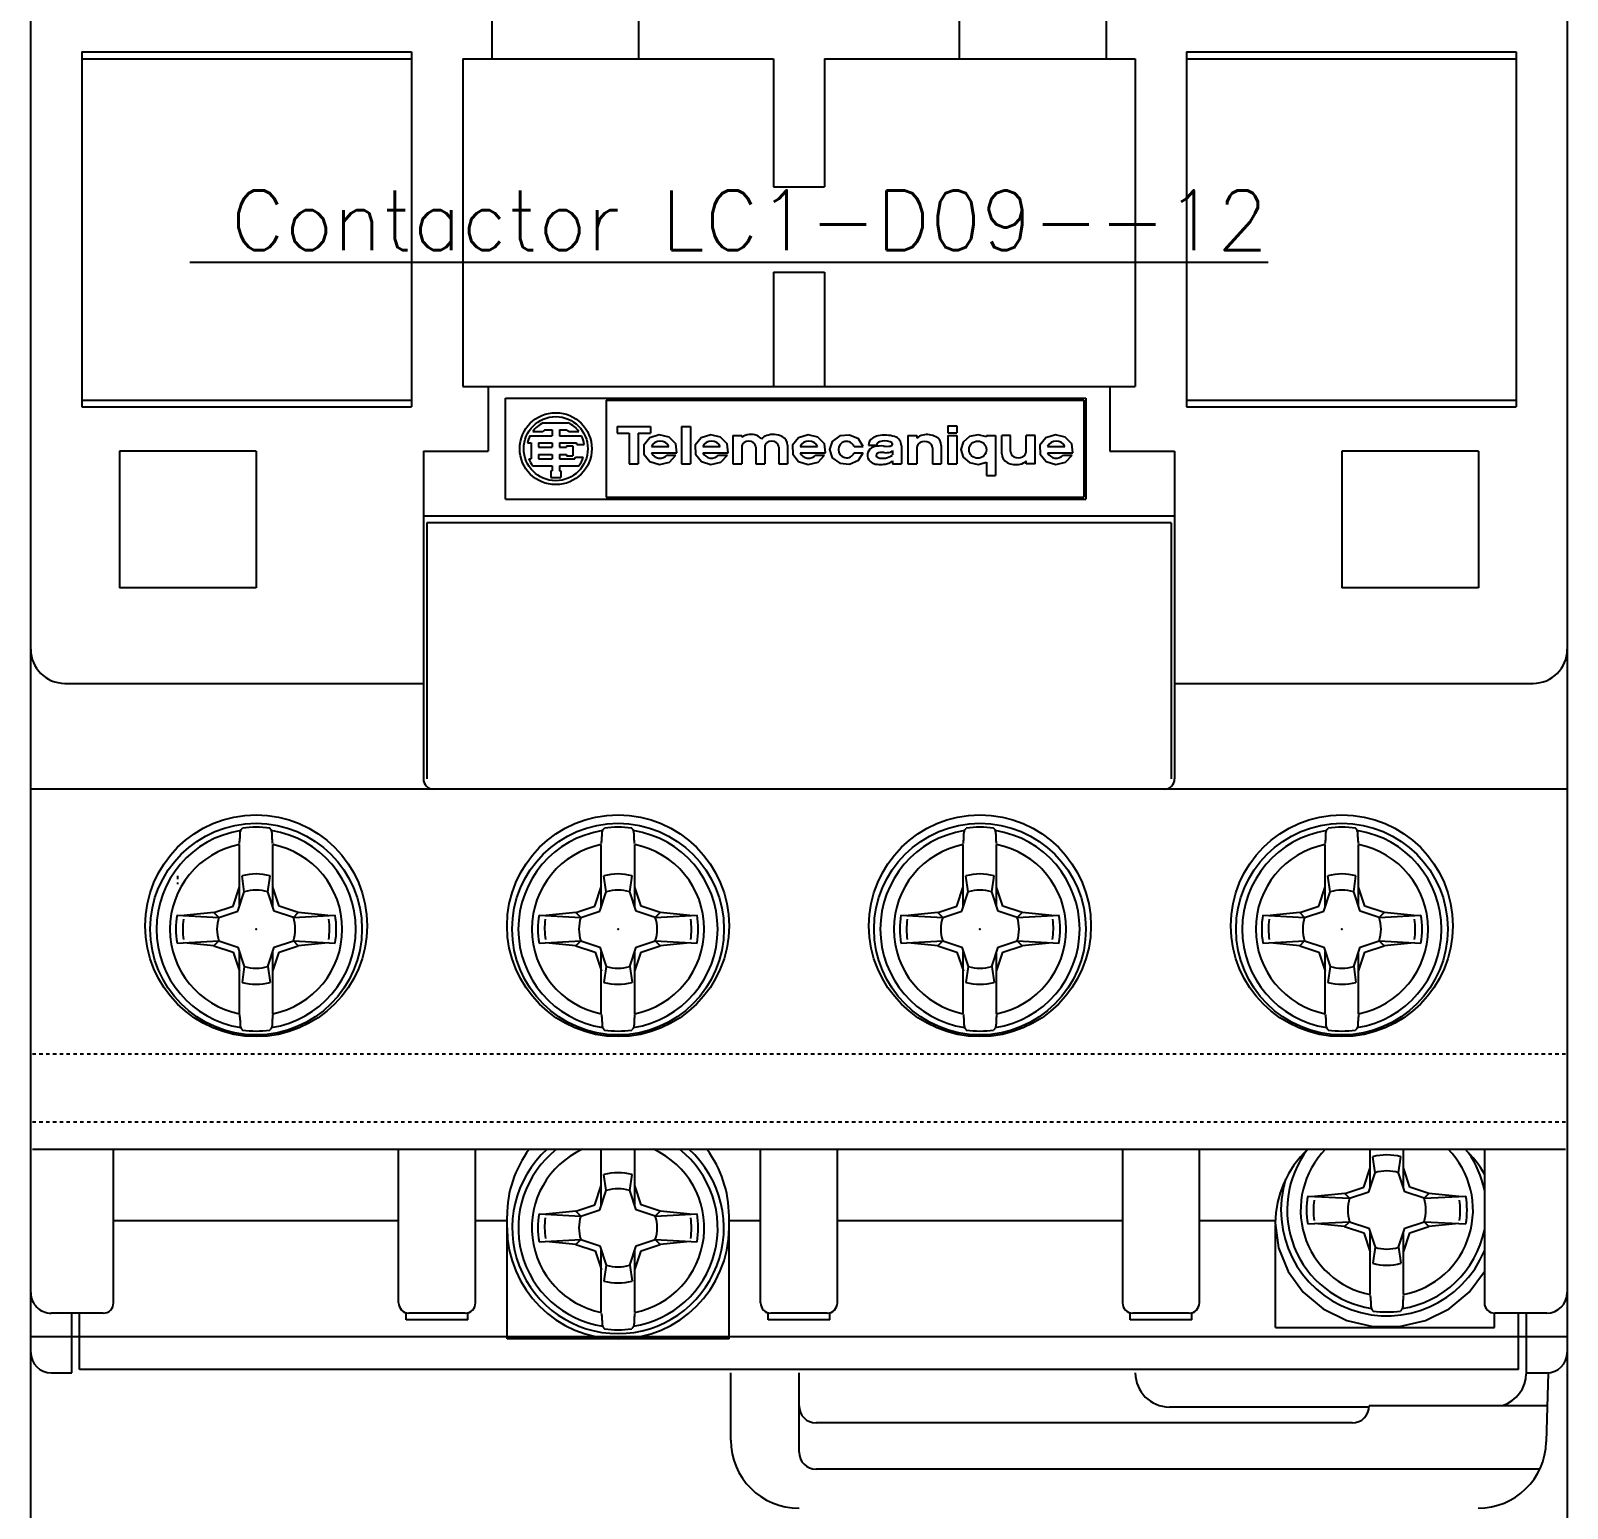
# Model space of a CAD drawing. Extents: x 0 to 45, y 0 to 119.
# Drawn here: x 0 to 45, y 44.98 to 88.26 of the extents above; entities that cross this region are included whole.
import ezdxf

# ---------------------------------------------------------------- set-up
doc = ezdxf.new("R2010")
doc.units = 0
doc.linetypes.add('CADRA_NC', pattern=[0.266568, 0.022214, -0.066642, 0.022214, -0.066642, 0.022214, -0.066642])
for name, color, linetype in [('ALPHA', 255, 'CONTINUOUS'), ('HACHURES', 9, 'CONTINUOUS'), ('TEXT', 6, 'CONTINUOUS')]:
    doc.layers.add(name, color=color, linetype=linetype)
doc.styles.add('ROMANS', font='romans', dxfattribs={"height": 20})

# ---------------------------------------------------------------- blocks, each defined once
blk = doc.blocks.new('ƯETYWETYWETYE2WT')
at = {"linetype": 'ByBlock', "lineweight": -2}
blk.add_lwpolyline([(161201.172, 61633.322), (161246.172, 61633.322), (161246.172, 61583.315), (161201.172, 61583.315)], close=True, dxfattribs=at)
at = {"layer": 'ALPHA'}
for p, q in [((161201.172, 61632.859), (161201.172, 61701.959)), ((161246.172, 61701.959), (161246.172, 61632.859)), ((161214.672, 61681.259), (161214.672, 61670.759)), ((161218.972, 61681.259), (161218.972, 61670.759)), ((161228.372, 61670.759), (161228.372, 61681.259)), ((161232.672, 61681.259), (161232.672, 61670.759)), ((161202.672, 61670.959), (161212.322, 61670.959)), ((161202.672, 61670.959), (161202.672, 61660.559)), ((161202.672, 61670.759), (161212.322, 61670.759)), ((161212.322, 61670.959), (161212.322, 61660.559)), ((161213.822, 61670.759), (161222.922, 61670.759)), ((161213.822, 61670.759), (161213.822, 61661.159)), ((161222.922, 61670.759), (161222.922, 61667.009)), ((161224.422, 61670.759), (161233.522, 61670.759)), ((161224.422, 61670.759), (161224.422, 61667.009)), ((161233.522, 61670.759), (161233.522, 61661.159)), ((161235.022, 61670.959), (161244.672, 61670.959)), ((161235.022, 61670.959), (161235.022, 61660.559)), ((161235.022, 61670.759), (161244.672, 61670.759)), ((161244.672, 61670.959), (161244.672, 61660.559)), ((161222.922, 61667.009), (161224.422, 61667.009)), ((161222.922, 61664.509), (161224.422, 61664.509)), ((161222.922, 61664.509), (161222.922, 61661.159)), ((161224.422, 61664.509), (161224.422, 61661.159)), ((161213.822, 61661.159), (161233.522, 61661.159)), ((161214.572, 61661.159), (161214.572, 61659.259)), ((161215.072, 61657.859), (161215.072, 61660.809)), ((161215.072, 61660.809), (161232.072, 61660.809)), ((161232.072, 61660.809), (161232.072, 61657.859)), ((161232.772, 61661.159), (161232.772, 61659.259)), ((161202.672, 61660.759), (161212.322, 61660.759)), ((161202.672, 61660.559), (161212.322, 61660.559)), ((161218.023, 61660.755), (161218.023, 61657.913)), ((161218.023, 61660.755), (161232.018, 61660.755)), ((161232.018, 61660.755), (161232.018, 61657.913)), ((161235.022, 61660.759), (161244.672, 61660.759)), ((161235.022, 61660.559), (161244.672, 61660.559)), ((161216.18, 61660.093), (161216.915, 61660.093)), ((161218.344, 61659.982), (161218.344, 61659.784)), ((161218.344, 61659.982), (161219.32, 61659.982)), ((161219.32, 61659.982), (161219.32, 61659.784)), ((161220.228, 61659.982), (161220.49, 61659.982)), ((161220.228, 61659.982), (161220.228, 61658.893)), ((161220.49, 61659.982), (161220.49, 61658.893)), ((161228.029, 61660.001), (161228.291, 61660.001)), ((161228.029, 61660.001), (161228.029, 61659.799)), ((161228.291, 61660.001), (161228.291, 61659.799)), ((161215.722, 61659.503), (161215.831, 61659.503)), ((161215.795, 61659.713), (161216.442, 61659.713)), ((161215.831, 61659.503), (161215.831, 61659.039)), ((161215.873, 61659.84), (161216.168, 61659.84)), ((161216.042, 61659.503), (161216.442, 61659.503)), ((161216.042, 61659.503), (161216.042, 61659.376)), ((161216.232, 61659.882), (161216.442, 61659.882)), ((161216.442, 61659.882), (161216.442, 61659.713)), ((161216.442, 61659.503), (161216.442, 61659.376)), ((161216.653, 61659.882), (161216.863, 61659.882)), ((161216.653, 61659.882), (161216.653, 61659.713)), ((161216.653, 61659.713), (161217.3, 61659.713)), ((161216.653, 61659.503), (161216.653, 61659.376)), ((161216.653, 61659.503), (161217.157, 61659.503)), ((161216.927, 61659.84), (161217.222, 61659.84)), ((161217.167, 61659.461), (161217.381, 61659.461)), ((161218.344, 61659.784), (161218.701, 61659.784)), ((161218.701, 61659.784), (161218.701, 61658.893)), ((161218.963, 61659.784), (161219.32, 61659.784)), ((161218.963, 61659.784), (161218.963, 61658.893)), ((161221.734, 61659.72), (161221.995, 61659.72)), ((161221.734, 61659.72), (161221.734, 61658.893)), ((161221.995, 61659.72), (161221.995, 61659.669)), ((161226.863, 61659.72), (161227.124, 61659.72)), ((161226.863, 61659.72), (161226.863, 61658.893)), ((161227.124, 61659.72), (161227.124, 61659.638)), ((161228.029, 61659.799), (161228.291, 61659.799)), ((161228.029, 61659.72), (161228.291, 61659.72)), ((161228.029, 61659.72), (161228.029, 61658.893)), ((161228.291, 61659.72), (161228.291, 61658.893)), ((161229.163, 61659.72), (161229.425, 61659.72)), ((161229.163, 61659.72), (161229.163, 61659.678)), ((161229.425, 61659.72), (161229.425, 61658.544)), ((161229.87, 61659.72), (161229.608, 61659.72)), ((161229.608, 61659.184), (161229.608, 61659.72)), ((161229.87, 61659.25), (161229.87, 61659.72)), ((161230.584, 61659.72), (161230.322, 61659.72)), ((161230.322, 61659.25), (161230.322, 61659.72)), ((161230.584, 61658.893), (161230.584, 61659.72)), ((161203.772, 61659.259), (161203.772, 61655.259)), ((161207.772, 61659.259), (161203.772, 61659.259)), ((161207.772, 61659.259), (161207.772, 61655.259)), ((161212.672, 61659.259), (161214.572, 61659.259)), ((161212.672, 61659.259), (161212.672, 61649.659)), ((161215.758, 61659.039), (161215.831, 61659.039)), ((161216.042, 61659.376), (161216.442, 61659.376)), ((161216.042, 61659.165), (161216.042, 61659.039)), ((161216.042, 61659.165), (161216.442, 61659.165)), ((161216.042, 61659.039), (161216.442, 61659.039)), ((161216.442, 61659.165), (161216.442, 61659.039)), ((161216.653, 61659.376), (161216.864, 61659.376)), ((161216.653, 61659.165), (161216.864, 61659.165)), ((161216.653, 61659.165), (161216.653, 61659.039)), ((161216.653, 61659.039), (161217.107, 61659.039)), ((161216.864, 61659.418), (161217.053, 61659.418)), ((161216.864, 61659.418), (161216.864, 61659.376)), ((161216.864, 61659.165), (161216.864, 61659.123)), ((161216.864, 61659.123), (161217.053, 61659.123)), ((161217.053, 61659.418), (161217.053, 61659.123)), ((161217.127, 61659.081), (161217.352, 61659.081)), ((161219.353, 61659.399), (161219.859, 61659.399)), ((161219.353, 61659.215), (161220.093, 61659.215)), ((161219.813, 61659.144), (161220.068, 61659.144)), ((161220.858, 61659.399), (161221.365, 61659.399)), ((161220.858, 61659.215), (161221.599, 61659.215)), ((161221.319, 61659.144), (161221.574, 61659.144)), ((161221.995, 61659.376), (161221.995, 61658.893)), ((161222.405, 61659.376), (161222.405, 61658.893)), ((161222.667, 61659.376), (161222.667, 61658.893)), ((161223.077, 61659.376), (161223.077, 61658.893)), ((161223.339, 61659.433), (161223.339, 61658.893)), ((161223.707, 61659.399), (161224.214, 61659.399)), ((161223.707, 61659.215), (161224.448, 61659.215)), ((161224.168, 61659.144), (161224.423, 61659.144)), ((161225.285, 61659.4), (161225.55, 61659.4)), ((161225.285, 61659.213), (161225.55, 61659.213)), ((161225.71, 61659.437), (161225.94, 61659.437)), ((161226.41, 61659.284), (161226.41, 61659.149)), ((161226.672, 61659.417), (161226.672, 61658.893)), ((161227.124, 61659.363), (161227.124, 61658.893)), ((161227.577, 61659.363), (161227.577, 61658.893)), ((161227.838, 61659.43), (161227.838, 61658.893)), ((161230.953, 61659.399), (161231.459, 61659.399)), ((161230.953, 61659.215), (161231.693, 61659.215)), ((161231.414, 61659.144), (161231.668, 61659.144)), ((161232.772, 61659.259), (161234.672, 61659.259)), ((161234.672, 61659.259), (161234.672, 61649.659)), ((161243.572, 61659.259), (161239.572, 61659.259)), ((161239.572, 61659.259), (161239.572, 61655.259)), ((161243.572, 61659.259), (161243.572, 61655.259)), ((161215.873, 61658.828), (161216.442, 61658.828)), ((161216.4, 61658.681), (161216.4, 61658.491)), ((161216.4, 61658.681), (161216.442, 61658.681)), ((161216.442, 61658.828), (161216.442, 61658.681)), ((161216.653, 61658.828), (161216.653, 61658.681)), ((161216.653, 61658.828), (161217.222, 61658.828)), ((161216.653, 61658.681), (161216.695, 61658.681)), ((161216.695, 61658.681), (161216.695, 61658.491)), ((161218.701, 61658.893), (161218.963, 61658.893)), ((161220.228, 61658.893), (161220.49, 61658.893)), ((161221.734, 61658.893), (161221.995, 61658.893)), ((161222.405, 61658.893), (161222.667, 61658.893)), ((161223.077, 61658.893), (161223.339, 61658.893)), ((161226.41, 61658.976), (161226.41, 61658.893)), ((161226.41, 61658.893), (161226.672, 61658.893)), ((161226.863, 61658.893), (161227.124, 61658.893)), ((161227.577, 61658.893), (161227.838, 61658.893)), ((161228.029, 61658.893), (161228.291, 61658.893)), ((161229.163, 61658.935), (161229.163, 61658.544)), ((161229.163, 61658.544), (161229.425, 61658.544)), ((161230.322, 61658.893), (161230.322, 61658.975)), ((161230.584, 61658.893), (161230.322, 61658.893)), ((161216.4, 61658.491), (161216.695, 61658.491)), ((161215.072, 61657.859), (161232.072, 61657.859)), ((161218.023, 61657.913), (161232.018, 61657.913)), ((161234.672, 61657.359), (161212.672, 61657.359)), ((161212.772, 61657.159), (161212.772, 61649.659)), ((161234.572, 61657.159), (161212.772, 61657.159)), ((161234.572, 61657.159), (161234.572, 61649.659)), ((161207.772, 61655.259), (161203.772, 61655.259)), ((161243.572, 61655.259), (161239.572, 61655.259)), ((161202.172, 61652.459), (161212.672, 61652.459)), ((161234.672, 61652.459), (161245.172, 61652.459)), ((161246.172, 61649.359), (161201.172, 61649.359)), ((161207.283, 61645.914), (161207.283, 61647.736)), ((161208.26, 61645.918), (161208.26, 61647.736)), ((161217.883, 61645.914), (161217.883, 61647.736)), ((161218.86, 61645.918), (161218.86, 61647.736)), ((161228.483, 61645.914), (161228.483, 61647.736)), ((161229.46, 61645.918), (161229.46, 61647.736)), ((161239.083, 61645.914), (161239.083, 61647.736)), ((161240.06, 61645.918), (161240.06, 61647.736)), ((161207.097, 61645.929), (161207.283, 61646.495)), ((161207.427, 61646.351), (161207.361, 61646.821)), ((161208.117, 61646.351), (161208.184, 61646.821)), ((161208.445, 61645.932), (161208.26, 61646.493)), ((161217.697, 61645.929), (161217.883, 61646.495)), ((161218.027, 61646.351), (161217.961, 61646.821)), ((161218.717, 61646.351), (161218.784, 61646.821)), ((161219.046, 61645.932), (161218.86, 61646.493)), ((161228.297, 61645.929), (161228.483, 61646.495)), ((161228.627, 61646.351), (161228.561, 61646.821)), ((161229.317, 61646.351), (161229.384, 61646.821)), ((161229.646, 61645.932), (161229.46, 61646.493)), ((161238.897, 61645.929), (161239.083, 61646.495)), ((161239.227, 61646.351), (161239.161, 61646.821)), ((161239.917, 61646.351), (161239.984, 61646.821)), ((161240.245, 61645.932), (161240.06, 61646.493)), ((161207.242, 61645.789), (161207.427, 61646.351)), ((161208.303, 61645.789), (161208.117, 61646.351)), ((161217.842, 61645.789), (161218.027, 61646.351)), ((161218.903, 61645.789), (161218.717, 61646.351)), ((161228.442, 61645.789), (161228.627, 61646.351)), ((161229.503, 61645.789), (161229.317, 61646.351)), ((161239.042, 61645.789), (161239.227, 61646.351)), ((161240.103, 61645.789), (161239.917, 61646.351)), ((161205.458, 61645.668), (161206.681, 61645.604)), ((161206.539, 61645.745), (161205.66, 61645.657)), ((161206.539, 61645.745), (161207.097, 61645.929)), ((161206.681, 61645.604), (161206.539, 61645.745)), ((161206.681, 61645.604), (161207.242, 61645.789)), ((161208.864, 61645.604), (161208.303, 61645.789)), ((161209.007, 61645.747), (161208.445, 61645.932)), ((161208.864, 61645.604), (161209.007, 61645.747)), ((161208.864, 61645.604), (161210.087, 61645.668)), ((161209.885, 61645.657), (161209.006, 61645.745)), ((161216.058, 61645.668), (161217.281, 61645.604)), ((161217.139, 61645.745), (161216.26, 61645.657)), ((161217.139, 61645.745), (161217.697, 61645.929)), ((161217.281, 61645.604), (161217.139, 61645.745)), ((161217.281, 61645.604), (161217.842, 61645.789)), ((161219.464, 61645.604), (161218.903, 61645.789)), ((161219.607, 61645.747), (161219.046, 61645.932)), ((161219.464, 61645.604), (161219.607, 61645.747)), ((161219.464, 61645.604), (161220.687, 61645.668)), ((161220.485, 61645.657), (161219.606, 61645.745)), ((161226.658, 61645.668), (161227.881, 61645.604)), ((161227.739, 61645.745), (161226.86, 61645.657)), ((161227.739, 61645.745), (161228.297, 61645.929)), ((161227.881, 61645.604), (161227.739, 61645.745)), ((161227.881, 61645.604), (161228.442, 61645.789)), ((161230.064, 61645.604), (161229.503, 61645.789)), ((161230.207, 61645.747), (161229.646, 61645.932)), ((161230.064, 61645.604), (161230.207, 61645.747)), ((161230.064, 61645.604), (161231.287, 61645.668)), ((161231.085, 61645.657), (161230.206, 61645.745)), ((161237.258, 61645.668), (161238.481, 61645.604)), ((161238.339, 61645.745), (161237.46, 61645.657)), ((161238.339, 61645.745), (161238.897, 61645.929)), ((161238.481, 61645.604), (161238.339, 61645.745)), ((161238.481, 61645.604), (161239.042, 61645.789)), ((161240.664, 61645.604), (161240.103, 61645.789)), ((161240.807, 61645.747), (161240.245, 61645.932)), ((161240.664, 61645.604), (161240.807, 61645.747)), ((161240.664, 61645.604), (161241.887, 61645.668)), ((161241.685, 61645.657), (161240.806, 61645.745)), ((161205.458, 61644.85), (161206.681, 61644.914)), ((161206.538, 61644.771), (161205.66, 61644.86)), ((161206.538, 61644.771), (161206.681, 61644.914)), ((161206.538, 61644.771), (161207.099, 61644.586)), ((161206.681, 61644.914), (161207.242, 61644.729)), ((161207.242, 61644.729), (161207.427, 61644.167)), ((161207.283, 61642.782), (161207.283, 61644.604)), ((161208.117, 61644.167), (161208.303, 61644.729)), ((161208.26, 61642.782), (161208.26, 61644.6)), ((161208.303, 61644.729), (161208.864, 61644.914)), ((161208.445, 61644.586), (161209.007, 61644.771)), ((161209.007, 61644.771), (161208.864, 61644.914)), ((161208.864, 61644.914), (161210.087, 61644.85)), ((161209.885, 61644.86), (161209.007, 61644.771)), ((161216.058, 61644.85), (161217.281, 61644.914)), ((161217.138, 61644.771), (161216.26, 61644.86)), ((161217.138, 61644.771), (161217.281, 61644.914)), ((161217.138, 61644.771), (161217.699, 61644.586)), ((161217.281, 61644.914), (161217.842, 61644.729)), ((161217.842, 61644.729), (161218.027, 61644.167)), ((161217.883, 61642.782), (161217.883, 61644.604)), ((161218.717, 61644.167), (161218.903, 61644.729)), ((161218.86, 61642.782), (161218.86, 61644.6)), ((161218.903, 61644.729), (161219.464, 61644.914)), ((161219.046, 61644.586), (161219.607, 61644.771)), ((161219.607, 61644.771), (161219.464, 61644.914)), ((161219.464, 61644.914), (161220.687, 61644.85)), ((161220.485, 61644.86), (161219.607, 61644.771)), ((161226.658, 61644.85), (161227.881, 61644.914)), ((161227.738, 61644.771), (161226.86, 61644.86)), ((161227.738, 61644.771), (161227.881, 61644.914)), ((161227.738, 61644.771), (161228.299, 61644.586)), ((161227.881, 61644.914), (161228.442, 61644.729)), ((161228.442, 61644.729), (161228.627, 61644.167)), ((161228.483, 61642.782), (161228.483, 61644.604)), ((161229.317, 61644.167), (161229.503, 61644.729)), ((161229.46, 61642.782), (161229.46, 61644.6)), ((161229.503, 61644.729), (161230.064, 61644.914)), ((161229.646, 61644.586), (161230.207, 61644.771)), ((161230.207, 61644.771), (161230.064, 61644.914)), ((161230.064, 61644.914), (161231.287, 61644.85)), ((161231.085, 61644.86), (161230.207, 61644.771)), ((161237.258, 61644.85), (161238.481, 61644.914)), ((161238.338, 61644.771), (161237.46, 61644.86)), ((161238.338, 61644.771), (161238.481, 61644.914)), ((161238.338, 61644.771), (161238.899, 61644.586)), ((161238.481, 61644.914), (161239.042, 61644.729)), ((161239.042, 61644.729), (161239.227, 61644.167)), ((161239.083, 61642.782), (161239.083, 61644.604)), ((161239.917, 61644.167), (161240.103, 61644.729)), ((161240.06, 61642.782), (161240.06, 61644.6)), ((161240.103, 61644.729), (161240.664, 61644.914)), ((161240.245, 61644.586), (161240.807, 61644.771)), ((161240.807, 61644.771), (161240.664, 61644.914)), ((161240.664, 61644.914), (161241.887, 61644.85)), ((161241.685, 61644.86), (161240.807, 61644.771)), ((161207.099, 61644.586), (161207.285, 61644.024)), ((161207.427, 61644.167), (161207.36, 61643.697)), ((161208.117, 61644.167), (161208.184, 61643.697)), ((161208.26, 61644.024), (161208.445, 61644.586)), ((161217.699, 61644.586), (161217.885, 61644.024)), ((161218.027, 61644.167), (161217.96, 61643.697)), ((161218.717, 61644.167), (161218.784, 61643.697)), ((161218.86, 61644.024), (161219.046, 61644.586)), ((161228.299, 61644.586), (161228.485, 61644.024)), ((161228.627, 61644.167), (161228.56, 61643.697)), ((161229.317, 61644.167), (161229.384, 61643.697)), ((161229.46, 61644.024), (161229.646, 61644.586)), ((161238.899, 61644.586), (161239.085, 61644.024)), ((161239.227, 61644.167), (161239.16, 61643.697)), ((161239.917, 61644.167), (161239.984, 61643.697)), ((161240.06, 61644.024), (161240.245, 61644.586)), ((161201.222, 61638.809), (161246.122, 61638.809)), ((161203.597, 61634.309), (161203.597, 61638.809)), ((161211.947, 61634.309), (161211.947, 61638.809)), ((161214.197, 61634.309), (161214.197, 61638.809)), ((161217.883, 61637.164), (161217.883, 61638.809)), ((161218.86, 61637.168), (161218.86, 61638.809)), ((161222.547, 61634.309), (161222.547, 61638.809)), ((161224.797, 61634.309), (161224.797, 61638.809)), ((161233.147, 61638.809), (161233.147, 61634.309)), ((161235.397, 61634.309), (161235.397, 61638.809)), ((161240.398, 61637.686), (161240.398, 61638.809)), ((161241.375, 61637.69), (161241.375, 61638.809)), ((161243.747, 61638.809), (161243.747, 61634.309)), ((161240.542, 61638.122), (161240.475, 61638.592)), ((161241.232, 61638.122), (161241.298, 61638.592)), ((161218.027, 61637.601), (161217.961, 61638.071)), ((161218.717, 61637.601), (161218.784, 61638.071)), ((161240.211, 61637.701), (161240.398, 61638.266)), ((161240.357, 61637.561), (161240.542, 61638.122)), ((161241.417, 61637.561), (161241.232, 61638.122)), ((161241.56, 61637.703), (161241.375, 61638.265)), ((161217.697, 61637.179), (161217.883, 61637.745)), ((161217.842, 61637.039), (161218.027, 61637.601)), ((161218.903, 61637.039), (161218.717, 61637.601)), ((161219.046, 61637.182), (161218.86, 61637.744)), ((161238.573, 61637.439), (161239.795, 61637.375)), ((161239.654, 61637.517), (161238.774, 61637.429)), ((161239.654, 61637.517), (161240.211, 61637.701)), ((161239.795, 61637.375), (161239.654, 61637.517)), ((161239.795, 61637.375), (161240.357, 61637.561)), ((161241.979, 61637.375), (161241.417, 61637.561)), ((161242.121, 61637.518), (161241.56, 61637.703)), ((161241.979, 61637.375), (161242.121, 61637.518)), ((161241.979, 61637.375), (161243.201, 61637.439)), ((161243, 61637.429), (161242.12, 61637.517)), ((161217.139, 61636.995), (161216.26, 61636.907)), ((161217.139, 61636.995), (161217.697, 61637.179)), ((161217.281, 61636.854), (161217.139, 61636.995)), ((161217.281, 61636.854), (161217.842, 61637.039)), ((161219.464, 61636.854), (161218.903, 61637.039)), ((161219.607, 61636.997), (161219.046, 61637.182)), ((161219.464, 61636.854), (161219.607, 61636.997)), ((161220.485, 61636.907), (161219.606, 61636.995)), ((161211.947, 61636.709), (161203.597, 61636.709)), ((161215.122, 61636.709), (161214.197, 61636.709)), ((161215.122, 61633.259), (161215.122, 61636.859)), ((161216.058, 61636.918), (161217.281, 61636.854)), ((161219.464, 61636.854), (161220.687, 61636.918)), ((161221.622, 61633.259), (161221.622, 61636.859)), ((161222.547, 61636.709), (161221.622, 61636.709)), ((161233.147, 61636.709), (161224.797, 61636.709)), ((161237.623, 61636.709), (161235.397, 61636.709)), ((161237.623, 61633.592), (161237.623, 61636.595)), ((161238.573, 61636.621), (161239.795, 61636.685)), ((161239.652, 61636.543), (161238.774, 61636.632)), ((161239.652, 61636.543), (161239.795, 61636.685)), ((161239.652, 61636.543), (161240.214, 61636.357)), ((161239.795, 61636.685), (161240.357, 61636.5)), ((161240.357, 61636.5), (161240.542, 61635.938)), ((161241.232, 61635.938), (161241.417, 61636.5)), ((161241.417, 61636.5), (161241.979, 61636.685)), ((161241.56, 61636.357), (161242.121, 61636.543)), ((161241.979, 61636.685), (161243.201, 61636.621)), ((161242.121, 61636.543), (161241.979, 61636.685)), ((161243, 61636.632), (161242.121, 61636.543)), ((161216.058, 61636.1), (161217.281, 61636.164)), ((161217.138, 61636.021), (161216.26, 61636.11)), ((161217.138, 61636.021), (161217.281, 61636.164)), ((161217.281, 61636.164), (161217.842, 61635.979)), ((161218.903, 61635.979), (161219.464, 61636.164)), ((161219.464, 61636.164), (161220.687, 61636.1)), ((161219.607, 61636.021), (161219.464, 61636.164)), ((161220.485, 61636.111), (161219.607, 61636.021)), ((161240.214, 61636.357), (161240.399, 61635.796)), ((161240.398, 61634.553), (161240.398, 61636.375)), ((161241.375, 61634.553), (161241.375, 61636.371)), ((161241.375, 61635.796), (161241.56, 61636.357)), ((161217.138, 61636.021), (161217.699, 61635.836)), ((161217.699, 61635.836), (161217.885, 61635.274)), ((161217.842, 61635.979), (161218.027, 61635.417)), ((161217.883, 61634.032), (161217.883, 61635.854)), ((161218.717, 61635.417), (161218.903, 61635.979)), ((161218.86, 61634.031), (161218.86, 61635.849)), ((161218.86, 61635.274), (161219.046, 61635.836)), ((161219.045, 61635.836), (161219.607, 61636.021)), ((161240.542, 61635.939), (161240.475, 61635.469)), ((161241.232, 61635.938), (161241.299, 61635.469)), ((161218.027, 61635.417), (161217.96, 61634.948)), ((161218.717, 61635.417), (161218.784, 61634.947)), ((161203.297, 61634.009), (161201.772, 61634.009)), ((161202.372, 61632.259), (161202.372, 61634.009)), ((161202.597, 61632.359), (161202.597, 61634.009)), ((161212.172, 61633.809), (161212.172, 61634.009)), ((161213.972, 61633.809), (161212.172, 61633.809)), ((161213.897, 61634.009), (161212.247, 61634.009)), ((161213.972, 61633.809), (161213.972, 61634.009)), ((161222.772, 61633.809), (161222.772, 61634.009)), ((161224.572, 61633.809), (161222.772, 61633.809)), ((161224.497, 61634.009), (161222.847, 61634.009)), ((161224.572, 61633.809), (161224.572, 61634.009)), ((161233.372, 61633.809), (161233.372, 61634.009)), ((161235.172, 61633.809), (161233.372, 61633.809)), ((161235.097, 61634.009), (161233.447, 61634.009)), ((161235.172, 61633.809), (161235.172, 61634.009)), ((161244.036, 61633.592), (161244.036, 61634.009)), ((161245.572, 61634.009), (161244.047, 61634.009)), ((161244.747, 61632.359), (161244.747, 61634.009)), ((161244.972, 61634.009), (161244.972, 61632.259)), ((161237.623, 61633.592), (161244.036, 61633.592)), ((161221.622, 61633.259), (161215.122, 61633.259)), ((161201.772, 61632.259), (161202.372, 61632.259)), ((161244.747, 61632.359), (161202.597, 61632.359)), ((161221.672, 61630.292), (161221.672, 61632.259)), ((161223.672, 61629.936), (161223.672, 61632.259)), ((161244.972, 61632.259), (161245.572, 61632.259)), ((161245.61, 61632.259), (161245.558, 61630.24)), ((161240.337, 61631.259), (161234.522, 61631.259)), ((161239.872, 61630.792), (161224.172, 61630.792))]:
    blk.add_line(p, q, dxfattribs=at)
for points in [[(161220.093, 61659.215), (161220.065, 61659.475), (161219.871, 61659.675), (161219.581, 61659.741), (161219.3, 61659.65), (161219.13, 61659.434), (161219.132, 61659.173), (161219.306, 61658.96), (161219.588, 61658.872), (161219.877, 61658.942), (161220.068, 61659.144)], [(161219.859, 61659.399), (161219.819, 61659.463), (161219.759, 61659.514), (161219.686, 61659.547), (161219.606, 61659.558), (161219.526, 61659.547), (161219.453, 61659.514), (161219.393, 61659.463), (161219.353, 61659.399)], [(161221.599, 61659.215), (161221.571, 61659.475), (161221.377, 61659.675), (161221.087, 61659.741), (161220.806, 61659.65), (161220.635, 61659.434), (161220.638, 61659.173), (161220.812, 61658.96), (161221.094, 61658.872), (161221.383, 61658.942), (161221.574, 61659.144)], [(161221.365, 61659.399), (161221.324, 61659.463), (161221.265, 61659.514), (161221.192, 61659.547), (161221.112, 61659.558), (161221.032, 61659.547), (161220.958, 61659.514), (161220.899, 61659.463), (161220.858, 61659.399)], [(161224.448, 61659.215), (161224.42, 61659.475), (161224.226, 61659.675), (161223.936, 61659.741), (161223.655, 61659.65), (161223.484, 61659.434), (161223.487, 61659.173), (161223.661, 61658.96), (161223.943, 61658.872), (161224.232, 61658.942), (161224.423, 61659.144)], [(161224.214, 61659.399), (161224.173, 61659.463), (161224.114, 61659.514), (161224.041, 61659.547), (161223.961, 61659.558), (161223.881, 61659.547), (161223.807, 61659.514), (161223.748, 61659.463), (161223.707, 61659.399)], [(161225.55, 61659.4), (161225.41, 61659.619), (161225.155, 61659.734), (161224.869, 61659.707), (161224.648, 61659.547), (161224.565, 61659.307), (161224.648, 61659.067), (161224.869, 61658.906), (161225.155, 61658.879), (161225.41, 61658.994), (161225.55, 61659.213)], [(161229.163, 61659.678), (161228.916, 61659.741), (161228.666, 61659.686), (161228.482, 61659.526), (161228.414, 61659.307), (161228.482, 61659.087), (161228.666, 61658.928), (161228.916, 61658.872), (161229.163, 61658.935)], [(161231.693, 61659.215), (161231.666, 61659.475), (161231.471, 61659.675), (161231.181, 61659.741), (161230.9, 61659.65), (161230.73, 61659.434), (161230.732, 61659.173), (161230.906, 61658.96), (161231.189, 61658.872), (161231.478, 61658.942), (161231.668, 61659.144)], [(161231.459, 61659.399), (161231.419, 61659.463), (161231.359, 61659.514), (161231.286, 61659.547), (161231.206, 61659.558), (161231.126, 61659.547), (161231.053, 61659.514), (161230.994, 61659.463), (161230.953, 61659.399)], [(161219.353, 61659.215), (161219.386, 61659.158), (161219.435, 61659.112), (161219.494, 61659.078), (161219.561, 61659.059), (161219.631, 61659.057), (161219.699, 61659.071), (161219.761, 61659.101), (161219.813, 61659.144)], [(161220.858, 61659.215), (161220.892, 61659.158), (161220.94, 61659.112), (161221, 61659.078), (161221.067, 61659.059), (161221.137, 61659.057), (161221.205, 61659.071), (161221.267, 61659.101), (161221.319, 61659.144)], [(161223.707, 61659.215), (161223.741, 61659.158), (161223.789, 61659.112), (161223.849, 61659.078), (161223.916, 61659.059), (161223.986, 61659.057), (161224.054, 61659.071), (161224.116, 61659.101), (161224.168, 61659.144)], [(161230.953, 61659.215), (161230.987, 61659.158), (161231.035, 61659.112), (161231.095, 61659.078), (161231.161, 61659.059), (161231.231, 61659.057), (161231.3, 61659.071), (161231.362, 61659.101), (161231.414, 61659.144)], [(161207.286, 61647.764), (161207.288, 61647.793), (161207.291, 61647.821), (161207.294, 61647.849), (161207.297, 61647.877), (161207.299, 61647.905), (161207.301, 61647.934), (161207.302, 61647.963), (161207.303, 61647.986), (161207.303, 61648.009), (161207.303, 61648.033), (161207.304, 61648.056), (161207.306, 61648.079), (161207.31, 61648.101), (161207.315, 61648.123), (161207.322, 61648.144), (161207.327, 61648.154), (161207.332, 61648.164), (161207.338, 61648.174), (161207.344, 61648.183), (161207.351, 61648.192), (161207.358, 61648.201), (161207.365, 61648.21), (161207.372, 61648.218)], [(161208.258, 61647.765), (161208.256, 61647.793), (161208.253, 61647.821), (161208.25, 61647.849), (161208.248, 61647.877), (161208.245, 61647.906), (161208.244, 61647.934), (161208.242, 61647.963), (161208.242, 61647.986), (161208.242, 61648.009), (161208.242, 61648.033), (161208.241, 61648.056), (161208.239, 61648.079), (161208.235, 61648.101), (161208.23, 61648.123), (161208.222, 61648.144), (161208.218, 61648.154), (161208.213, 61648.164), (161208.207, 61648.174), (161208.201, 61648.183), (161208.194, 61648.192), (161208.187, 61648.201), (161208.18, 61648.21), (161208.172, 61648.218)], [(161217.886, 61647.764), (161217.888, 61647.793), (161217.891, 61647.821), (161217.894, 61647.849), (161217.897, 61647.877), (161217.899, 61647.905), (161217.901, 61647.934), (161217.902, 61647.963), (161217.903, 61647.986), (161217.903, 61648.009), (161217.903, 61648.033), (161217.904, 61648.056), (161217.906, 61648.079), (161217.91, 61648.101), (161217.915, 61648.123), (161217.922, 61648.144), (161217.927, 61648.154), (161217.932, 61648.164), (161217.938, 61648.174), (161217.944, 61648.183), (161217.951, 61648.192), (161217.958, 61648.201), (161217.965, 61648.21), (161217.972, 61648.218)], [(161218.858, 61647.765), (161218.856, 61647.793), (161218.853, 61647.821), (161218.85, 61647.849), (161218.848, 61647.877), (161218.845, 61647.906), (161218.844, 61647.934), (161218.842, 61647.963), (161218.842, 61647.986), (161218.842, 61648.009), (161218.842, 61648.033), (161218.841, 61648.056), (161218.839, 61648.079), (161218.835, 61648.101), (161218.83, 61648.123), (161218.822, 61648.144), (161218.818, 61648.154), (161218.813, 61648.164), (161218.807, 61648.174), (161218.801, 61648.183), (161218.794, 61648.192), (161218.787, 61648.201), (161218.78, 61648.21), (161218.772, 61648.218)], [(161228.486, 61647.764), (161228.488, 61647.793), (161228.491, 61647.821), (161228.494, 61647.849), (161228.497, 61647.877), (161228.499, 61647.905), (161228.501, 61647.934), (161228.502, 61647.963), (161228.503, 61647.986), (161228.503, 61648.009), (161228.503, 61648.033), (161228.504, 61648.056), (161228.506, 61648.079), (161228.51, 61648.101), (161228.515, 61648.123), (161228.522, 61648.144), (161228.527, 61648.154), (161228.532, 61648.164), (161228.538, 61648.174), (161228.544, 61648.183), (161228.551, 61648.192), (161228.558, 61648.201), (161228.565, 61648.21), (161228.572, 61648.218)], [(161229.458, 61647.765), (161229.456, 61647.793), (161229.453, 61647.821), (161229.45, 61647.849), (161229.448, 61647.877), (161229.445, 61647.906), (161229.444, 61647.934), (161229.442, 61647.963), (161229.442, 61647.986), (161229.442, 61648.009), (161229.442, 61648.033), (161229.441, 61648.056), (161229.439, 61648.079), (161229.435, 61648.101), (161229.43, 61648.123), (161229.422, 61648.144), (161229.418, 61648.154), (161229.413, 61648.164), (161229.407, 61648.174), (161229.401, 61648.183), (161229.394, 61648.192), (161229.387, 61648.201), (161229.38, 61648.21), (161229.372, 61648.218)], [(161239.086, 61647.764), (161239.088, 61647.793), (161239.091, 61647.821), (161239.094, 61647.849), (161239.097, 61647.877), (161239.099, 61647.905), (161239.101, 61647.934), (161239.102, 61647.963), (161239.103, 61647.986), (161239.103, 61648.009), (161239.103, 61648.033), (161239.104, 61648.056), (161239.106, 61648.079), (161239.11, 61648.101), (161239.115, 61648.123), (161239.122, 61648.144), (161239.127, 61648.154), (161239.132, 61648.164), (161239.138, 61648.174), (161239.144, 61648.183), (161239.151, 61648.192), (161239.158, 61648.201), (161239.165, 61648.21), (161239.172, 61648.218)], [(161240.058, 61647.765), (161240.056, 61647.793), (161240.053, 61647.821), (161240.05, 61647.849), (161240.048, 61647.877), (161240.045, 61647.906), (161240.044, 61647.934), (161240.042, 61647.963), (161240.042, 61647.986), (161240.042, 61648.009), (161240.042, 61648.033), (161240.041, 61648.056), (161240.039, 61648.079), (161240.035, 61648.101), (161240.03, 61648.123), (161240.022, 61648.144), (161240.018, 61648.154), (161240.013, 61648.164), (161240.007, 61648.174), (161240.001, 61648.183), (161239.994, 61648.192), (161239.987, 61648.201), (161239.98, 61648.21), (161239.972, 61648.218)], [(161207.286, 61642.753), (161207.288, 61642.725), (161207.291, 61642.697), (161207.294, 61642.669), (161207.297, 61642.641), (161207.299, 61642.612), (161207.301, 61642.584), (161207.302, 61642.555), (161207.303, 61642.532), (161207.303, 61642.508), (161207.303, 61642.485), (161207.304, 61642.462), (161207.306, 61642.439), (161207.31, 61642.417), (161207.315, 61642.395), (161207.322, 61642.374), (161207.327, 61642.364), (161207.332, 61642.354), (161207.338, 61642.344), (161207.344, 61642.335), (161207.351, 61642.326), (161207.358, 61642.317), (161207.365, 61642.308), (161207.372, 61642.3)], [(161208.258, 61642.753), (161208.256, 61642.725), (161208.253, 61642.697), (161208.25, 61642.669), (161208.248, 61642.641), (161208.245, 61642.612), (161208.244, 61642.584), (161208.242, 61642.555), (161208.242, 61642.532), (161208.242, 61642.508), (161208.242, 61642.485), (161208.241, 61642.462), (161208.239, 61642.439), (161208.235, 61642.417), (161208.23, 61642.395), (161208.222, 61642.374), (161208.218, 61642.364), (161208.213, 61642.354), (161208.207, 61642.344), (161208.201, 61642.335), (161208.194, 61642.326), (161208.187, 61642.317), (161208.18, 61642.308), (161208.172, 61642.3)], [(161217.886, 61642.753), (161217.888, 61642.725), (161217.891, 61642.697), (161217.894, 61642.669), (161217.897, 61642.641), (161217.899, 61642.612), (161217.901, 61642.584), (161217.902, 61642.555), (161217.903, 61642.532), (161217.903, 61642.508), (161217.903, 61642.485), (161217.904, 61642.462), (161217.906, 61642.439), (161217.91, 61642.417), (161217.915, 61642.395), (161217.922, 61642.374), (161217.927, 61642.364), (161217.932, 61642.354), (161217.938, 61642.344), (161217.944, 61642.335), (161217.951, 61642.326), (161217.958, 61642.317), (161217.965, 61642.308), (161217.972, 61642.3)], [(161218.858, 61642.753), (161218.856, 61642.725), (161218.853, 61642.697), (161218.85, 61642.669), (161218.848, 61642.641), (161218.845, 61642.612), (161218.844, 61642.584), (161218.842, 61642.555), (161218.842, 61642.532), (161218.842, 61642.508), (161218.842, 61642.485), (161218.841, 61642.462), (161218.839, 61642.439), (161218.835, 61642.417), (161218.83, 61642.395), (161218.822, 61642.374), (161218.818, 61642.364), (161218.813, 61642.354), (161218.807, 61642.344), (161218.801, 61642.335), (161218.794, 61642.326), (161218.787, 61642.317), (161218.78, 61642.308), (161218.772, 61642.3)], [(161228.486, 61642.753), (161228.488, 61642.725), (161228.491, 61642.697), (161228.494, 61642.669), (161228.497, 61642.641), (161228.499, 61642.612), (161228.501, 61642.584), (161228.502, 61642.555), (161228.503, 61642.532), (161228.503, 61642.508), (161228.503, 61642.485), (161228.504, 61642.462), (161228.506, 61642.439), (161228.51, 61642.417), (161228.515, 61642.395), (161228.522, 61642.374), (161228.527, 61642.364), (161228.532, 61642.354), (161228.538, 61642.344), (161228.544, 61642.335), (161228.551, 61642.326), (161228.558, 61642.317), (161228.565, 61642.308), (161228.572, 61642.3)], [(161229.458, 61642.753), (161229.456, 61642.725), (161229.453, 61642.697), (161229.45, 61642.669), (161229.448, 61642.641), (161229.445, 61642.612), (161229.444, 61642.584), (161229.442, 61642.555), (161229.442, 61642.532), (161229.442, 61642.508), (161229.442, 61642.485), (161229.441, 61642.462), (161229.439, 61642.439), (161229.435, 61642.417), (161229.43, 61642.395), (161229.422, 61642.374), (161229.418, 61642.364), (161229.413, 61642.354), (161229.407, 61642.344), (161229.401, 61642.335), (161229.394, 61642.326), (161229.387, 61642.317), (161229.38, 61642.308), (161229.372, 61642.3)], [(161239.086, 61642.753), (161239.088, 61642.725), (161239.091, 61642.697), (161239.094, 61642.669), (161239.097, 61642.641), (161239.099, 61642.612), (161239.101, 61642.584), (161239.102, 61642.555), (161239.103, 61642.532), (161239.103, 61642.508), (161239.103, 61642.485), (161239.104, 61642.462), (161239.106, 61642.439), (161239.11, 61642.417), (161239.115, 61642.395), (161239.122, 61642.374), (161239.127, 61642.364), (161239.132, 61642.354), (161239.138, 61642.344), (161239.144, 61642.335), (161239.151, 61642.326), (161239.158, 61642.317), (161239.165, 61642.308), (161239.172, 61642.3)], [(161240.058, 61642.753), (161240.056, 61642.725), (161240.053, 61642.697), (161240.05, 61642.669), (161240.048, 61642.641), (161240.045, 61642.612), (161240.044, 61642.584), (161240.042, 61642.555), (161240.042, 61642.532), (161240.042, 61642.508), (161240.042, 61642.485), (161240.041, 61642.462), (161240.039, 61642.439), (161240.035, 61642.417), (161240.03, 61642.395), (161240.022, 61642.374), (161240.018, 61642.364), (161240.013, 61642.354), (161240.007, 61642.344), (161240.001, 61642.335), (161239.994, 61642.326), (161239.987, 61642.317), (161239.98, 61642.308), (161239.972, 61642.3)], [(161238.567, 61638.809), (161238.355, 61638.587), (161238.166, 61638.346), (161238.003, 61638.089), (161237.868, 61637.819), (161237.761, 61637.537), (161237.684, 61637.246), (161237.638, 61636.951), (161237.622, 61636.652)], [(161243.747, 61638.079), (161243.689, 61638.178), (161243.627, 61638.276), (161243.561, 61638.371), (161243.491, 61638.464), (161243.418, 61638.554), (161243.341, 61638.642), (161243.261, 61638.727), (161243.177, 61638.809)], [(161237.622, 61636.652), (161237.717, 61635.92), (161237.994, 61635.231), (161238.439, 61634.624), (161239.024, 61634.135), (161239.717, 61633.791), (161240.478, 61633.614), (161241.261, 61633.614), (161242.021, 61633.789), (161242.715, 61634.131), (161243.302, 61634.619), (161243.747, 61635.225)], [(161240.4, 61634.525), (161240.403, 61634.496), (161240.406, 61634.468), (161240.409, 61634.44), (161240.411, 61634.412), (161240.414, 61634.384), (161240.416, 61634.355), (161240.417, 61634.326), (161240.417, 61634.303), (161240.417, 61634.28), (161240.418, 61634.256), (161240.419, 61634.233), (161240.421, 61634.21), (161240.424, 61634.188), (161240.429, 61634.166), (161240.437, 61634.145), (161240.442, 61634.135), (161240.447, 61634.125), (161240.452, 61634.115), (161240.459, 61634.106), (161240.465, 61634.097), (161240.472, 61634.088), (161240.479, 61634.079), (161240.487, 61634.071)], [(161241.373, 61634.525), (161241.37, 61634.496), (161241.367, 61634.468), (161241.365, 61634.44), (161241.362, 61634.412), (161241.36, 61634.384), (161241.358, 61634.355), (161241.357, 61634.326), (161241.357, 61634.303), (161241.356, 61634.28), (161241.356, 61634.256), (161241.355, 61634.233), (161241.353, 61634.21), (161241.35, 61634.188), (161241.344, 61634.166), (161241.337, 61634.145), (161241.332, 61634.135), (161241.327, 61634.125), (161241.321, 61634.115), (161241.315, 61634.106), (161241.308, 61634.097), (161241.302, 61634.088), (161241.294, 61634.079), (161241.287, 61634.071)], [(161217.886, 61634.003), (161217.888, 61633.975), (161217.891, 61633.947), (161217.894, 61633.919), (161217.897, 61633.891), (161217.899, 61633.862), (161217.901, 61633.834), (161217.902, 61633.805), (161217.903, 61633.782), (161217.903, 61633.758), (161217.903, 61633.735), (161217.904, 61633.712), (161217.906, 61633.689), (161217.91, 61633.667), (161217.915, 61633.645), (161217.922, 61633.624), (161217.927, 61633.614), (161217.932, 61633.604), (161217.938, 61633.594), (161217.944, 61633.585), (161217.951, 61633.576), (161217.958, 61633.567), (161217.965, 61633.558), (161217.972, 61633.55)], [(161218.858, 61634.003), (161218.856, 61633.975), (161218.853, 61633.947), (161218.85, 61633.919), (161218.848, 61633.891), (161218.845, 61633.862), (161218.844, 61633.834), (161218.842, 61633.805), (161218.842, 61633.782), (161218.842, 61633.758), (161218.842, 61633.735), (161218.841, 61633.712), (161218.839, 61633.689), (161218.835, 61633.667), (161218.83, 61633.645), (161218.822, 61633.624), (161218.818, 61633.614), (161218.813, 61633.604), (161218.807, 61633.594), (161218.801, 61633.585), (161218.794, 61633.576), (161218.787, 61633.567), (161218.78, 61633.558), (161218.772, 61633.55)]]:
    blk.add_lwpolyline(points, dxfattribs=at)
for centre, radius in [((161216.548, 61659.334), 1.054), ((161216.548, 61659.334), 0.938), ((161228.907, 61659.307), 0.252), ((161207.772, 61645.359), 3.25), ((161207.772, 61645.259), 3.1), ((161218.372, 61645.359), 3.25), ((161218.372, 61645.259), 3.1), ((161228.972, 61645.359), 3.25), ((161228.972, 61645.259), 3.1), ((161239.572, 61645.359), 3.25), ((161239.572, 61645.259), 3.1)]:
    blk.add_circle(centre, radius, dxfattribs=at)
for centre, radius, start, end in [((161216.548, 61659.334), 0.843, 115.842, 143.1301), ((161216.548, 61659.334), 0.843, 36.8699, 64.158), ((161216.548, 61659.334), 0.843, 153.2563, 168.463), ((161216.548, 61659.334), 0.632, 119.9265, 126.8699), ((161216.548, 61659.334), 0.632, 53.1301, 60.0735), ((161216.548, 61659.334), 0.632, 11.537, 15.466), ((161216.548, 61659.334), 0.843, 8.6269, 26.7437), ((161222.264, 61659.254), 0.495, 69.5126, 122.8784), ((161222.165, 61659.376), 0.17, 128.6827, 180), ((161222.2, 61659.331), 0.226, 51.3178, 128.6826), ((161222.236, 61659.376), 0.17, 0, 51.3178), ((161222.314, 61659.386), 0.353, 39.9541, 69.5126), ((161222.815, 61659.45), 0.283, 108.1264, 144.7659), ((161222.837, 61659.376), 0.17, 128.6827, 180), ((161222.914, 61659.148), 0.601, 63.6123, 108.1264), ((161222.872, 61659.331), 0.226, 51.3178, 128.6826), ((161222.907, 61659.376), 0.17, 0, 51.3178), ((161223.056, 61659.433), 0.283, 0, 63.6124), ((161225.064, 61659.307), 0.24, 22.8448, 337.1552), ((161225.958, 61659.437), 0.247, 123.5653, 180), ((161226.075, 61659.261), 0.46, 101.4695, 123.5653), ((161226.025, 61659.437), 0.0848, 134.0992, 180), ((161226.089, 61659.372), 0.177, 109.6399, 134.1809), ((161226.181, 61658.741), 0.99, 72.8424, 101.4695), ((161226.184, 61659.105), 0.46, 70.4234, 109.6399), ((161226.267, 61659.338), 0.212, 55.4118, 70.4234), ((161226.357, 61659.469), 0.053, 298.6776, 55.4118), ((161226.389, 61659.417), 0.283, 0, 72.8424), ((161227.358, 61659.422), 0.318, 101.5373, 137.1666), ((161227.294, 61659.363), 0.17, 116.3881, 180), ((161227.351, 61659.249), 0.297, 63.6123, 116.388), ((161227.414, 61659.145), 0.601, 63.6123, 101.5372), ((161227.407, 61659.363), 0.17, 0, 63.6125), ((161227.556, 61659.43), 0.283, 0, 63.6124), ((161216.548, 61659.334), 0.843, 200.4873, 216.8699), ((161216.548, 61659.334), 0.632, 332.1819, 336.4218), ((161216.548, 61659.334), 0.843, 323.1301, 342.5424), ((161225.922, 61659.144), 0.247, 121.6432, 226.3886), ((161225.96, 61659.084), 0.318, 102.1583, 121.6432), ((161226.057, 61658.635), 0.778, 83.3129, 102.2395), ((161226, 61659.137), 0.0686, 120.4103, 254.1199), ((161226.055, 61659.044), 0.177, 93.8825, 120.4104), ((161226.117, 61659.547), 0.495, 254.1198, 306.36), ((161226.096, 61658.444), 0.778, 84.7211, 93.8825), ((161226.234, 61660.144), 0.742, 263.3125, 278.89), ((161226.212, 61659.711), 0.495, 264.7101, 285.8267), ((161226.318, 61659.337), 0.106, 285.8267, 330.0736), ((161226.332, 61659.516), 0.106, 278.8512, 298.6776), ((161229.891, 61659.184), 0.283, 180, 243.6124), ((161230.04, 61659.25), 0.17, 180, 243.6101), ((161230.096, 61659.364), 0.297, 243.6103, 296.3879), ((161230.153, 61659.25), 0.17, 296.388, 360), ((161225.971, 61659.195), 0.318, 226.2547, 258.3725), ((161226.057, 61659.611), 0.742, 258.3725, 289.7832), ((161226.212, 61659.178), 0.283, 289.7832, 314.427), ((161230.033, 61659.469), 0.601, 243.6122, 281.5371), ((161230.089, 61659.192), 0.318, 281.5373, 317.1665), ((161202.172, 61653.459), 1, 180, 270), ((161245.172, 61653.459), 1, 270, 0), ((161212.972, 61649.659), 0.3, 180, 270), ((161234.372, 61649.659), 0.3, 270, 0), ((161207.772, 61645.259), 2.986, 82.3022, 97.6977), ((161218.372, 61645.259), 2.986, 82.3022, 97.6977), ((161228.972, 61645.259), 2.986, 82.3022, 97.6977), ((161239.572, 61645.259), 2.986, 82.3022, 97.6977), ((161207.772, 61645.259), 1.615, 75.2514, 104.7708), ((161218.372, 61645.259), 1.615, 75.2514, 104.7708), ((161228.972, 61645.259), 1.615, 75.2514, 104.7708), ((161239.572, 61645.259), 1.615, 75.2514, 104.7708), ((161207.772, 61645.259), 1.145, 90, 107.5363), ((161207.772, 61645.259), 1.145, 72.4637, 90), ((161218.372, 61645.259), 1.145, 90, 107.5363), ((161218.372, 61645.259), 1.145, 72.4637, 90), ((161228.972, 61645.259), 1.145, 90, 107.5363), ((161228.972, 61645.259), 1.145, 72.4637, 90), ((161239.572, 61645.259), 1.145, 90, 107.5363), ((161239.572, 61645.259), 1.145, 72.4637, 90), ((161207.772, 61645.259), 2.15, 172.2748, 188.2579), ((161207.772, 61645.259), 1.145, 162.4636, 197.5362), ((161207.772, 61645.259), 1.145, 342.4637, 17.5363), ((161207.772, 61645.259), 2.15, 351.7421, 7.7252), ((161218.372, 61645.259), 2.15, 172.2748, 188.2579), ((161218.372, 61645.259), 1.145, 162.4636, 197.5362), ((161218.372, 61645.259), 1.145, 342.4637, 17.5363), ((161218.372, 61645.259), 2.15, 351.7421, 7.7252), ((161228.972, 61645.259), 2.15, 172.2748, 188.2579), ((161228.972, 61645.259), 1.145, 162.4636, 197.5362), ((161228.972, 61645.259), 1.145, 342.4637, 17.5363), ((161228.972, 61645.259), 2.15, 351.7421, 7.7252), ((161239.572, 61645.259), 2.15, 172.2748, 188.2579), ((161239.572, 61645.259), 1.145, 162.4636, 197.5362), ((161239.572, 61645.259), 1.145, 342.4637, 17.5363), ((161239.572, 61645.259), 2.15, 351.7421, 7.7252), ((161207.772, 61645.259), 1.145, 252.4637, 287.5363), ((161218.372, 61645.259), 1.145, 252.4637, 287.5363), ((161228.972, 61645.259), 1.145, 252.4637, 287.5363), ((161239.572, 61645.259), 1.145, 252.4637, 287.5363), ((161207.772, 61645.259), 1.615, 255.2086, 284.769), ((161218.372, 61645.259), 1.615, 255.2086, 284.769), ((161228.972, 61645.259), 1.615, 255.2086, 284.769), ((161239.572, 61645.259), 1.615, 255.2086, 284.769), ((161207.772, 61645.259), 2.986, 262.3023, 277.6978), ((161218.372, 61645.259), 2.986, 262.3023, 277.6978), ((161228.972, 61645.259), 2.986, 262.3023, 277.6978), ((161239.572, 61645.259), 2.986, 262.3023, 277.6978), ((161218.372, 61636.859), 3.25, 143.13, 179.9999), ((161218.372, 61636.509), 3.1, 132.1031, 47.8968), ((161218.372, 61636.859), 3.25, 360, 36.87), ((161240.887, 61637.03), 1.615, 75.2514, 104.7708), ((161218.372, 61636.509), 1.615, 75.2514, 104.7708), ((161240.887, 61637.03), 3.1, 163.0485, 337.3341), ((161240.887, 61637.03), 1.145, 72.4637, 107.5363), ((161218.372, 61636.509), 1.145, 72.4637, 107.5363), ((161240.887, 61637.03), 2.15, 172.2748, 188.2579), ((161240.887, 61637.03), 1.145, 162.4636, 197.5362), ((161240.887, 61637.03), 1.145, 342.4637, 17.5363), ((161240.887, 61637.03), 2.15, 351.7421, 7.7252), ((161218.372, 61636.509), 3.25, 180, 359.9999), ((161218.372, 61636.509), 2.15, 172.2748, 188.2579), ((161218.372, 61636.509), 1.145, 162.4636, 197.5362), ((161218.372, 61636.509), 1.145, 342.4637, 17.5363), ((161218.372, 61636.509), 2.15, 351.7421, 7.7252), ((161240.887, 61637.03), 1.145, 252.4637, 287.5363), ((161218.372, 61636.509), 1.145, 252.4637, 287.5363), ((161240.887, 61637.03), 1.615, 255.2086, 284.769), ((161218.372, 61636.509), 1.615, 255.2086, 284.769), ((161201.772, 61634.609), 0.6, 180.0001, 270.0001), ((161203.297, 61634.309), 0.3, 270.0001, 0), ((161212.247, 61634.309), 0.3, 180.0001, 270.0001), ((161213.897, 61634.309), 0.3, 270.0001, 0), ((161222.847, 61634.309), 0.3, 180.0001, 270.0001), ((161224.497, 61634.309), 0.3, 270.0001, 0), ((161233.447, 61634.309), 0.3, 180.0001, 270.0001), ((161235.097, 61634.309), 0.3, 270.0001, 0), ((161244.047, 61634.309), 0.3, 180.0001, 270.0001), ((161245.572, 61634.609), 0.6, 270.0001, 0), ((161240.887, 61637.03), 2.986, 262.3023, 277.6978), ((161218.372, 61636.509), 2.986, 262.3023, 277.6978), ((161201.772, 61632.859), 0.6, 180, 270), ((161245.572, 61632.859), 0.6, 270, 0), ((161234.522, 61632.259), 1, 180, 270), ((161243.972, 61632.259), 1, 287.6107, 359.1494), ((161224.172, 61631.292), 0.5, 180, 270), ((161239.872, 61631.292), 0.5, 270, 360), ((161223.672, 61630.292), 2, 180, 270), ((161243.558, 61630.292), 2, 270.0001, 358.4999), ((161224.172, 61629.936), 0.5, 180, 270)]:
    blk.add_arc(centre, radius, start, end, dxfattribs=at)
at = {"layer": 'HACHURES', "linetype": 'CADRA_NC'}
for p, q in [((161205.472, 61646.822), (161205.472, 61646.576)), ((161201.222, 61641.609), (161246.122, 61641.609)), ((161201.222, 61639.609), (161246.122, 61639.609))]:
    blk.add_line(p, q, dxfattribs=at)
at = {"layer": 'HACHURES'}
for p, q in [((161245.572, 61631.292), (161240.372, 61631.292)), ((161245.366, 61629.436), (161224.172, 61629.436))]:
    blk.add_line(p, q, dxfattribs=at)
for centre, radius, start, end in [((161207.772, 61645.259), 2.92, 98.8651, 261.1349), ((161207.772, 61645.259), 2.92, 278.8652, 81.1348), ((161218.372, 61645.259), 2.92, 98.8651, 261.1349), ((161218.372, 61645.259), 2.92, 278.8652, 81.1348), ((161228.972, 61645.259), 2.92, 98.8651, 261.1349), ((161228.972, 61645.259), 2.92, 278.8652, 81.1348), ((161239.572, 61645.259), 2.92, 98.8651, 261.1349), ((161239.572, 61645.259), 2.92, 278.8652, 81.1348), ((161207.772, 61645.259), 2.525, 101.1675, 258.8324), ((161207.772, 61645.259), 2.525, 281.1367, 78.8633), ((161218.372, 61645.259), 2.525, 101.1675, 258.8324), ((161218.372, 61645.259), 2.525, 281.1367, 78.8633), ((161228.972, 61645.259), 2.525, 101.1675, 258.8324), ((161228.972, 61645.259), 2.525, 281.1367, 78.8633), ((161239.572, 61645.259), 2.525, 101.1675, 258.8324), ((161239.572, 61645.259), 2.525, 281.1367, 78.8633), ((161207.772, 61645.259), 2.35, 169.9755, 190.0243), ((161207.772, 61645.259), 2.35, 349.9757, 10.0245), ((161218.372, 61645.259), 2.35, 169.9755, 190.0243), ((161218.372, 61645.259), 2.35, 349.9757, 10.0245), ((161228.972, 61645.259), 2.35, 169.9755, 190.0243), ((161228.972, 61645.259), 2.35, 349.9757, 10.0245), ((161239.572, 61645.259), 2.35, 169.9755, 190.0243), ((161239.572, 61645.259), 2.35, 349.9757, 10.0245), ((161218.372, 61636.509), 2.92, 128.0313, 261.1349), ((161218.372, 61636.509), 2.525, 114.3706, 258.8324), ((161218.372, 61636.509), 2.92, 278.8652, 51.9687), ((161218.372, 61636.509), 2.525, 281.1367, 65.6293), ((161240.887, 61637.03), 2.92, 142.4706, 261.1349), ((161240.887, 61637.03), 2.525, 135.2138, 258.8324), ((161240.887, 61637.03), 2.525, 281.1367, 44.7862), ((161240.887, 61637.03), 2.92, 11.5788, 35.299), ((161240.887, 61637.03), 2.35, 169.9755, 190.0243), ((161240.887, 61637.03), 2.35, 349.9757, 10.0245), ((161218.372, 61636.509), 2.35, 169.9755, 190.0243), ((161218.372, 61636.509), 2.35, 349.9757, 10.0245), ((161240.887, 61637.03), 2.92, 278.8652, 348.4212)]:
    blk.add_arc(centre, radius, start, end, dxfattribs=at)
for p in [(161207.772, 61645.259), (161218.372, 61645.259), (161228.972, 61645.259), (161239.572, 61645.259)]:
    blk.add_point(p, dxfattribs=at)
at = {"layer": 'TEXT', "style": 'ROMANS'}
blk.add_text('%%u Contactor LC1-D09--12', height=1.75, dxfattribs=at).set_placement((161205.835, 61665.15))

msp = doc.modelspace()

# ---------------------------------------------------------------- block references
msp.add_blockref('ƯETYWETYWETYE2WT', (-161201.172, -61583.315))

doc.saveas('drawing.dxf')
